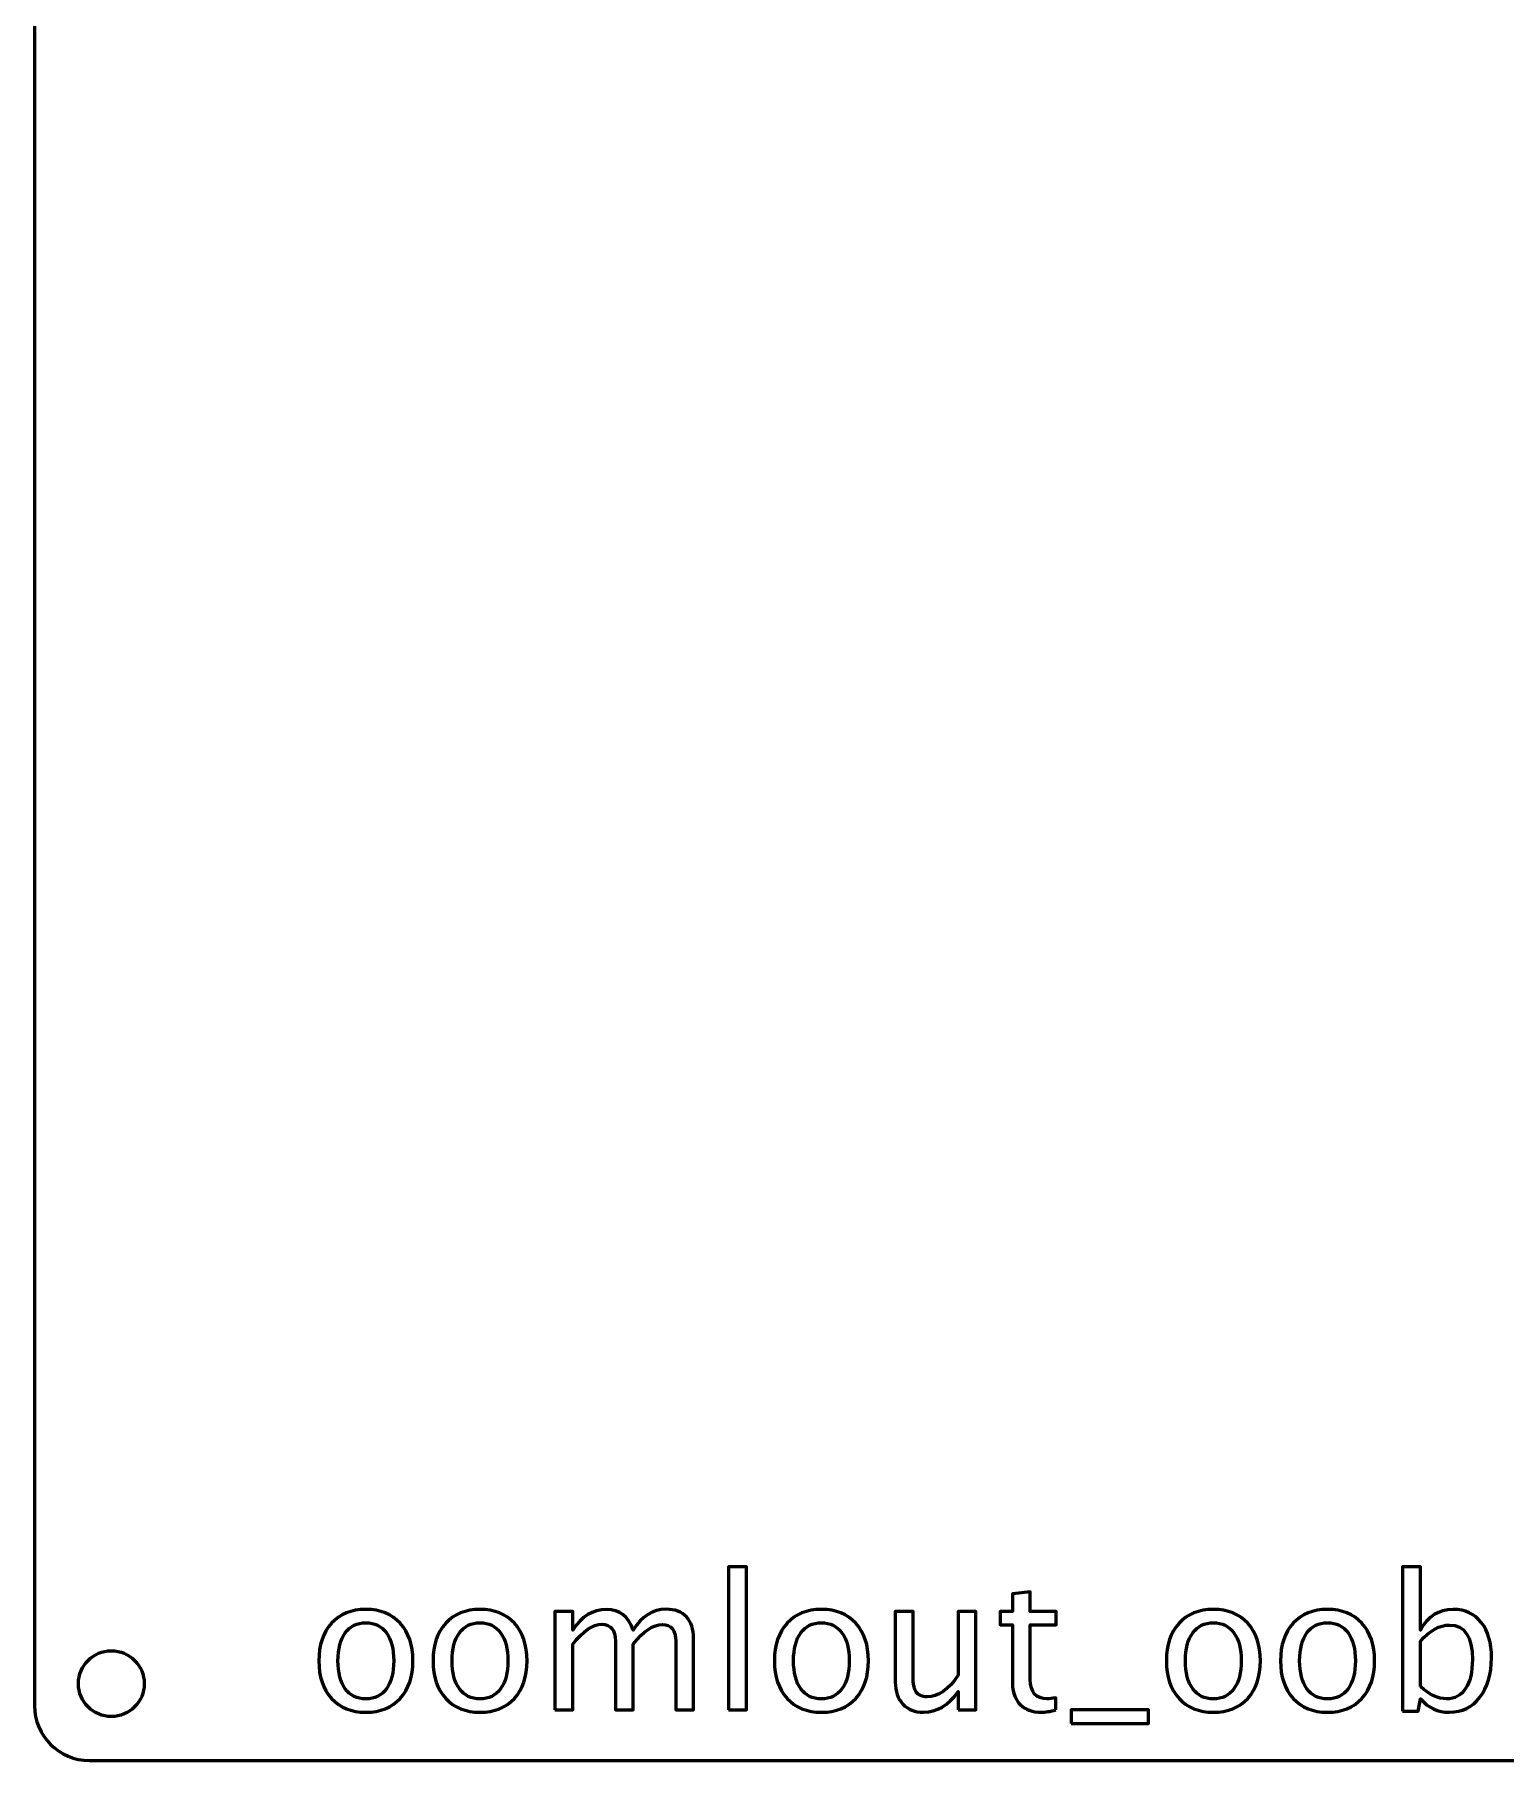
# Model space of a CAD drawing. Header units: centimetres. Extents: x -26.2 to 26.2, y -31.4 to 31.4.
# Drawn here: x -26.2 to -12.8, y -31.45 to -15.72 of the extents above; entities that cross this region are included whole.
import ezdxf

# ---------------------------------------------------------------- set-up
doc = ezdxf.new("R2010")
doc.units = ezdxf.units.CM
doc.header["$MEASUREMENT"] = 0
doc.layers.add('Layer 1', color=7, linetype='Continuous')

msp = doc.modelspace()

# ---------------------------------------------------------------- linework, layer by layer
at = {"layer": 'Layer 1', "lineweight": 53}
msp.add_ellipse((-25.49999, -30.75001), major_axis=(0, 0.30001), ratio=1, dxfattribs=at)
msp.add_open_spline([(-6.7, 23.95), (-6.7, 23.95), (-6.7, 30.95), (-6.7, 30.95), (-6.7, 30.95), (-6.7, 31.22614), (-6.47614, 31.45), (-6.2, 31.45), (-6.2, 31.45), (-6.2, 31.45), (6.2, 31.45), (6.2, 31.45), (6.2, 31.45), (6.47614, 31.45), (6.7, 31.22614), (6.7, 30.95), (6.7, 30.95), (6.7, 30.95), (6.7, 23.95), (6.7, 23.95), (6.7, 23.95), (6.7, 23.95), (25.7, 23.95), (25.7, 23.95), (25.7, 23.95), (25.97614, 23.95), (26.2, 23.72614), (26.2, 23.45), (26.2, 23.45), (26.2, 23.45), (26.2, -30.95), (26.2, -30.95), (26.2, -30.95), (26.2, -31.22614), (25.97614, -31.45), (25.7, -31.45), (25.7, -31.45), (25.7, -31.45), (6.2, -31.45), (6.2, -31.45), (6.2, -31.45), (6.2, -31.45), (-6.2, -31.45), (-6.2, -31.45), (-6.2, -31.45), (-6.2, -31.45), (-25.7, -31.45), (-25.7, -31.45), (-25.7, -31.45), (-25.97614, -31.45), (-26.2, -31.22614), (-26.2, -30.95), (-26.2, -30.95), (-26.2, -30.95), (-26.2, 23.45), (-26.2, 23.45), (-26.2, 23.45), (-26.2, 23.72614), (-25.97614, 23.95), (-25.7, 23.95), (-25.7, 23.95), (-25.7, 23.95), (-6.7, 23.95), (-6.7, 23.95)], degree=3, knots=[0, 0, 0, 0, 0.05882353, 0.05882353, 0.05882353, 0.05882353, 0.11764706, 0.11764706, 0.11764706, 0.11764706, 0.17647059, 0.17647059, 0.17647059, 0.17647059, 0.23529412, 0.23529412, 0.23529412, 0.23529412, 0.29411765, 0.29411765, 0.29411765, 0.29411765, 0.35294118, 0.35294118, 0.35294118, 0.35294118, 0.41176471, 0.41176471, 0.41176471, 0.41176471, 0.47058824, 0.47058824, 0.47058824, 0.47058824, 0.52941176, 0.52941176, 0.52941176, 0.52941176, 0.58823529, 0.58823529, 0.58823529, 0.58823529, 0.64705882, 0.64705882, 0.64705882, 0.64705882, 0.70588235, 0.70588235, 0.70588235, 0.70588235, 0.76470588, 0.76470588, 0.76470588, 0.76470588, 0.82352941, 0.82352941, 0.82352941, 0.82352941, 0.88235294, 0.88235294, 0.88235294, 0.88235294, 1, 1, 1, 1], dxfattribs=at)
at = {"layer": 'Layer 1', "color": 5, "lineweight": 53}
for points, knots in [([(-19.87658, -30.99003), (-19.87658, -30.99003), (-19.87658, -29.68447), (-19.87658, -29.68447), (-19.87658, -29.68447), (-19.87658, -29.68447), (-19.71402, -29.68447), (-19.71402, -29.68447), (-19.71402, -29.68447), (-19.71402, -29.68447), (-19.71402, -30.99003), (-19.71402, -30.99003), (-19.71402, -30.99003), (-19.71402, -30.99003), (-19.87658, -30.99003), (-19.87658, -30.99003)], [0, 0, 0, 0, 0.2, 0.2, 0.2, 0.2, 0.4, 0.4, 0.4, 0.4, 0.6, 0.6, 0.6, 0.6, 1, 1, 1, 1]), ([(-13.73543, -31.00019), (-13.73543, -31.00019), (-13.73543, -29.68447), (-13.73543, -29.68447), (-13.73543, -29.68447), (-13.73543, -29.68447), (-13.57287, -29.68447), (-13.57287, -29.68447), (-13.57287, -29.68447), (-13.57287, -29.68447), (-13.57287, -30.26218), (-13.57287, -30.26218), (-13.57287, -30.26218), (-13.50627, -30.13659), (-13.40608, -30.07394), (-13.27259, -30.07394), (-13.27259, -30.07394), (-13.1645, -30.07394), (-13.07955, -30.11317), (-13.01746, -30.19191), (-13.01746, -30.19191), (-12.95537, -30.27065), (-12.92433, -30.37817), (-12.92433, -30.51449), (-12.92433, -30.51449), (-12.92433, -30.66294), (-12.9596, -30.78288), (-13.02988, -30.87375), (-13.02988, -30.87375), (-13.10015, -30.96491), (-13.19272, -31.01035), (-13.3073, -31.01035), (-13.3073, -31.01035), (-13.4137, -31.01035), (-13.50232, -30.96971), (-13.57287, -30.88815), (-13.57287, -30.88815), (-13.57287, -30.88815), (-13.59263, -31.00019), (-13.59263, -31.00019), (-13.59263, -31.00019), (-13.59263, -31.00019), (-13.73543, -31.00019), (-13.73543, -31.00019)], [0, 0, 0, 0, 0.08333333, 0.08333333, 0.08333333, 0.08333333, 0.16666667, 0.16666667, 0.16666667, 0.16666667, 0.25, 0.25, 0.25, 0.25, 0.33333333, 0.33333333, 0.33333333, 0.33333333, 0.41666667, 0.41666667, 0.41666667, 0.41666667, 0.5, 0.5, 0.5, 0.5, 0.58333333, 0.58333333, 0.58333333, 0.58333333, 0.66666667, 0.66666667, 0.66666667, 0.66666667, 0.75, 0.75, 0.75, 0.75, 0.83333333, 0.83333333, 0.83333333, 0.83333333, 1, 1, 1, 1]), ([(-16.89463, -30.98975), (-16.94487, -31.00358), (-16.98861, -31.01035), (-17.02558, -31.01035), (-17.02558, -31.01035), (-17.10856, -31.01035), (-17.17318, -30.98664), (-17.21947, -30.93923), (-17.21947, -30.93923), (-17.26603, -30.89182), (-17.28918, -30.82606), (-17.28918, -30.74167), (-17.28918, -30.74167), (-17.28918, -30.74167), (-17.28918, -30.21448), (-17.28918, -30.21448), (-17.28918, -30.21448), (-17.28918, -30.21448), (-17.4015, -30.21448), (-17.4015, -30.21448), (-17.4015, -30.21448), (-17.4015, -30.21448), (-17.4015, -30.09257), (-17.4015, -30.09257), (-17.4015, -30.09257), (-17.4015, -30.09257), (-17.28918, -30.09257), (-17.28918, -30.09257), (-17.28918, -30.09257), (-17.28918, -30.09257), (-17.28918, -29.93029), (-17.28918, -29.93029), (-17.28918, -29.93029), (-17.28918, -29.93029), (-17.12662, -29.91477), (-17.12662, -29.91477), (-17.12662, -29.91477), (-17.12662, -29.91477), (-17.12662, -30.09257), (-17.12662, -30.09257), (-17.12662, -30.09257), (-17.12662, -30.09257), (-16.89124, -30.09257), (-16.89124, -30.09257), (-16.89124, -30.09257), (-16.89124, -30.09257), (-16.89124, -30.21448), (-16.89124, -30.21448), (-16.89124, -30.21448), (-16.89124, -30.21448), (-17.12662, -30.21448), (-17.12662, -30.21448), (-17.12662, -30.21448), (-17.12662, -30.21448), (-17.12662, -30.71232), (-17.12662, -30.71232), (-17.12662, -30.71232), (-17.12662, -30.82973), (-17.07554, -30.88843), (-16.97365, -30.88843), (-16.97365, -30.88843), (-16.95192, -30.88843), (-16.92568, -30.88476), (-16.89463, -30.87771), (-16.89463, -30.87771), (-16.89463, -30.87771), (-16.89463, -30.98975), (-16.89463, -30.98975)], [0, 0, 0, 0, 0.05555556, 0.05555556, 0.05555556, 0.05555556, 0.11111111, 0.11111111, 0.11111111, 0.11111111, 0.16666667, 0.16666667, 0.16666667, 0.16666667, 0.22222222, 0.22222222, 0.22222222, 0.22222222, 0.27777778, 0.27777778, 0.27777778, 0.27777778, 0.33333333, 0.33333333, 0.33333333, 0.33333333, 0.38888889, 0.38888889, 0.38888889, 0.38888889, 0.44444444, 0.44444444, 0.44444444, 0.44444444, 0.5, 0.5, 0.5, 0.5, 0.55555556, 0.55555556, 0.55555556, 0.55555556, 0.61111111, 0.61111111, 0.61111111, 0.61111111, 0.66666667, 0.66666667, 0.66666667, 0.66666667, 0.72222222, 0.72222222, 0.72222222, 0.72222222, 0.77777778, 0.77777778, 0.77777778, 0.77777778, 0.83333333, 0.83333333, 0.83333333, 0.83333333, 0.88888889, 0.88888889, 0.88888889, 0.88888889, 1, 1, 1, 1]), ([(-23.18084, -31.01035), (-23.31264, -31.01035), (-23.41706, -30.9683), (-23.49382, -30.8842), (-23.49382, -30.8842), (-23.57087, -30.80009), (-23.60925, -30.6858), (-23.60925, -30.54158), (-23.60925, -30.54158), (-23.60925, -30.39765), (-23.57087, -30.28363), (-23.49382, -30.19981), (-23.49382, -30.19981), (-23.41706, -30.11599), (-23.31264, -30.07394), (-23.18084, -30.07394), (-23.18084, -30.07394), (-23.04904, -30.07394), (-22.94462, -30.11599), (-22.86785, -30.19981), (-22.86785, -30.19981), (-22.79081, -30.28363), (-22.75243, -30.39765), (-22.75243, -30.54158), (-22.75243, -30.54158), (-22.75243, -30.6858), (-22.79081, -30.80009), (-22.86785, -30.8842), (-22.86785, -30.8842), (-22.94462, -30.9683), (-23.04904, -31.01035), (-23.18084, -31.01035)], [0, 0, 0, 0, 0.11111111, 0.11111111, 0.11111111, 0.11111111, 0.22222222, 0.22222222, 0.22222222, 0.22222222, 0.33333333, 0.33333333, 0.33333333, 0.33333333, 0.44444444, 0.44444444, 0.44444444, 0.44444444, 0.55555556, 0.55555556, 0.55555556, 0.55555556, 0.66666667, 0.66666667, 0.66666667, 0.66666667, 0.77777778, 0.77777778, 0.77777778, 0.77777778, 1, 1, 1, 1]), ([(-22.14057, -31.01035), (-22.27237, -31.01035), (-22.37679, -30.9683), (-22.45355, -30.8842), (-22.45355, -30.8842), (-22.5306, -30.80009), (-22.56898, -30.6858), (-22.56898, -30.54158), (-22.56898, -30.54158), (-22.56898, -30.39765), (-22.5306, -30.28363), (-22.45355, -30.19981), (-22.45355, -30.19981), (-22.37679, -30.11599), (-22.27237, -30.07394), (-22.14057, -30.07394), (-22.14057, -30.07394), (-22.00877, -30.07394), (-21.90435, -30.11599), (-21.82758, -30.19981), (-21.82758, -30.19981), (-21.75054, -30.28363), (-21.71216, -30.39765), (-21.71216, -30.54158), (-21.71216, -30.54158), (-21.71216, -30.6858), (-21.75054, -30.80009), (-21.82758, -30.8842), (-21.82758, -30.8842), (-21.90435, -30.9683), (-22.00877, -31.01035), (-22.14057, -31.01035)], [0, 0, 0, 0, 0.11111111, 0.11111111, 0.11111111, 0.11111111, 0.22222222, 0.22222222, 0.22222222, 0.22222222, 0.33333333, 0.33333333, 0.33333333, 0.33333333, 0.44444444, 0.44444444, 0.44444444, 0.44444444, 0.55555556, 0.55555556, 0.55555556, 0.55555556, 0.66666667, 0.66666667, 0.66666667, 0.66666667, 0.77777778, 0.77777778, 0.77777778, 0.77777778, 1, 1, 1, 1]), ([(-21.45759, -30.99003), (-21.45759, -30.99003), (-21.45759, -30.09257), (-21.45759, -30.09257), (-21.45759, -30.09257), (-21.45759, -30.09257), (-21.29503, -30.09257), (-21.29503, -30.09257), (-21.29503, -30.09257), (-21.29503, -30.09257), (-21.29503, -30.26218), (-21.29503, -30.26218), (-21.29503, -30.26218), (-21.21573, -30.13659), (-21.11413, -30.07394), (-20.98967, -30.07394), (-20.98967, -30.07394), (-20.86972, -30.07394), (-20.78816, -30.13659), (-20.7447, -30.26218), (-20.7447, -30.26218), (-20.66765, -30.13546), (-20.56718, -30.07225), (-20.44385, -30.07225), (-20.44385, -30.07225), (-20.36511, -30.07225), (-20.30387, -30.09539), (-20.26012, -30.14195), (-20.26012, -30.14195), (-20.21638, -30.18852), (-20.19437, -30.25371), (-20.19437, -30.33753), (-20.19437, -30.33753), (-20.19437, -30.33753), (-20.19437, -30.99003), (-20.19437, -30.99003), (-20.19437, -30.99003), (-20.19437, -30.99003), (-20.35693, -30.99003), (-20.35693, -30.99003), (-20.35693, -30.99003), (-20.35693, -30.99003), (-20.35693, -30.36434), (-20.35693, -30.36434), (-20.35693, -30.36434), (-20.35693, -30.26218), (-20.39757, -30.2111), (-20.47885, -30.2111), (-20.47885, -30.2111), (-20.56323, -30.2111), (-20.65185, -30.27065), (-20.7447, -30.39003), (-20.7447, -30.39003), (-20.7447, -30.39003), (-20.7447, -30.99003), (-20.7447, -30.99003), (-20.7447, -30.99003), (-20.7447, -30.99003), (-20.90726, -30.99003), (-20.90726, -30.99003), (-20.90726, -30.99003), (-20.90726, -30.99003), (-20.90726, -30.36378), (-20.90726, -30.36378), (-20.90726, -30.36378), (-20.90726, -30.26077), (-20.94846, -30.2094), (-21.03115, -30.2094), (-21.03115, -30.2094), (-21.11328, -30.2094), (-21.20133, -30.26924), (-21.29503, -30.38918), (-21.29503, -30.38918), (-21.29503, -30.38918), (-21.29503, -30.99003), (-21.29503, -30.99003), (-21.29503, -30.99003), (-21.29503, -30.99003), (-21.45759, -30.99003), (-21.45759, -30.99003)], [0, 0, 0, 0, 0.04761905, 0.04761905, 0.04761905, 0.04761905, 0.0952381, 0.0952381, 0.0952381, 0.0952381, 0.14285714, 0.14285714, 0.14285714, 0.14285714, 0.19047619, 0.19047619, 0.19047619, 0.19047619, 0.23809524, 0.23809524, 0.23809524, 0.23809524, 0.28571429, 0.28571429, 0.28571429, 0.28571429, 0.33333333, 0.33333333, 0.33333333, 0.33333333, 0.38095238, 0.38095238, 0.38095238, 0.38095238, 0.42857143, 0.42857143, 0.42857143, 0.42857143, 0.47619048, 0.47619048, 0.47619048, 0.47619048, 0.52380952, 0.52380952, 0.52380952, 0.52380952, 0.57142857, 0.57142857, 0.57142857, 0.57142857, 0.61904762, 0.61904762, 0.61904762, 0.61904762, 0.66666667, 0.66666667, 0.66666667, 0.66666667, 0.71428571, 0.71428571, 0.71428571, 0.71428571, 0.76190476, 0.76190476, 0.76190476, 0.76190476, 0.80952381, 0.80952381, 0.80952381, 0.80952381, 0.85714286, 0.85714286, 0.85714286, 0.85714286, 0.9047619, 0.9047619, 0.9047619, 0.9047619, 1, 1, 1, 1]), ([(-19.02992, -31.01035), (-19.16172, -31.01035), (-19.26614, -30.9683), (-19.3429, -30.8842), (-19.3429, -30.8842), (-19.41995, -30.80009), (-19.45833, -30.6858), (-19.45833, -30.54158), (-19.45833, -30.54158), (-19.45833, -30.39765), (-19.41995, -30.28363), (-19.3429, -30.19981), (-19.3429, -30.19981), (-19.26614, -30.11599), (-19.16172, -30.07394), (-19.02992, -30.07394), (-19.02992, -30.07394), (-18.89812, -30.07394), (-18.7937, -30.11599), (-18.71693, -30.19981), (-18.71693, -30.19981), (-18.63989, -30.28363), (-18.60151, -30.39765), (-18.60151, -30.54158), (-18.60151, -30.54158), (-18.60151, -30.6858), (-18.63989, -30.80009), (-18.71693, -30.8842), (-18.71693, -30.8842), (-18.7937, -30.9683), (-18.89812, -31.01035), (-19.02992, -31.01035)], [0, 0, 0, 0, 0.11111111, 0.11111111, 0.11111111, 0.11111111, 0.22222222, 0.22222222, 0.22222222, 0.22222222, 0.33333333, 0.33333333, 0.33333333, 0.33333333, 0.44444444, 0.44444444, 0.44444444, 0.44444444, 0.55555556, 0.55555556, 0.55555556, 0.55555556, 0.66666667, 0.66666667, 0.66666667, 0.66666667, 0.77777778, 0.77777778, 0.77777778, 0.77777778, 1, 1, 1, 1]), ([(-17.78475, -30.99003), (-17.78475, -30.99003), (-17.78475, -30.82126), (-17.78475, -30.82126), (-17.78475, -30.82126), (-17.8714, -30.94741), (-17.97667, -31.01035), (-18.10028, -31.01035), (-18.10028, -31.01035), (-18.17874, -31.01035), (-18.24111, -30.9858), (-18.28739, -30.93641), (-18.28739, -30.93641), (-18.33396, -30.88702), (-18.3571, -30.8207), (-18.3571, -30.73688), (-18.3571, -30.73688), (-18.3571, -30.73688), (-18.3571, -30.09257), (-18.3571, -30.09257), (-18.3571, -30.09257), (-18.3571, -30.09257), (-18.19454, -30.09257), (-18.19454, -30.09257), (-18.19454, -30.09257), (-18.19454, -30.09257), (-18.19454, -30.68382), (-18.19454, -30.68382), (-18.19454, -30.68382), (-18.19454, -30.75127), (-18.18466, -30.79897), (-18.16519, -30.82719), (-18.16519, -30.82719), (-18.14543, -30.85569), (-18.1127, -30.8698), (-18.06669, -30.8698), (-18.06669, -30.8698), (-17.96735, -30.8698), (-17.87309, -30.80461), (-17.78475, -30.67394), (-17.78475, -30.67394), (-17.78475, -30.67394), (-17.78475, -30.09257), (-17.78475, -30.09257), (-17.78475, -30.09257), (-17.78475, -30.09257), (-17.6222, -30.09257), (-17.6222, -30.09257), (-17.6222, -30.09257), (-17.6222, -30.09257), (-17.6222, -30.99003), (-17.6222, -30.99003), (-17.6222, -30.99003), (-17.6222, -30.99003), (-17.78475, -30.99003), (-17.78475, -30.99003)], [0, 0, 0, 0, 0.06666667, 0.06666667, 0.06666667, 0.06666667, 0.13333333, 0.13333333, 0.13333333, 0.13333333, 0.2, 0.2, 0.2, 0.2, 0.26666667, 0.26666667, 0.26666667, 0.26666667, 0.33333333, 0.33333333, 0.33333333, 0.33333333, 0.4, 0.4, 0.4, 0.4, 0.46666667, 0.46666667, 0.46666667, 0.46666667, 0.53333333, 0.53333333, 0.53333333, 0.53333333, 0.6, 0.6, 0.6, 0.6, 0.66666667, 0.66666667, 0.66666667, 0.66666667, 0.73333333, 0.73333333, 0.73333333, 0.73333333, 0.8, 0.8, 0.8, 0.8, 0.86666667, 0.86666667, 0.86666667, 0.86666667, 1, 1, 1, 1]), ([(-15.45868, -31.01035), (-15.59048, -31.01035), (-15.6949, -30.9683), (-15.77166, -30.8842), (-15.77166, -30.8842), (-15.84871, -30.80009), (-15.88709, -30.6858), (-15.88709, -30.54158), (-15.88709, -30.54158), (-15.88709, -30.39765), (-15.84871, -30.28363), (-15.77166, -30.19981), (-15.77166, -30.19981), (-15.6949, -30.11599), (-15.59048, -30.07394), (-15.45868, -30.07394), (-15.45868, -30.07394), (-15.32688, -30.07394), (-15.22246, -30.11599), (-15.14569, -30.19981), (-15.14569, -30.19981), (-15.06865, -30.28363), (-15.03027, -30.39765), (-15.03027, -30.54158), (-15.03027, -30.54158), (-15.03027, -30.6858), (-15.06865, -30.80009), (-15.14569, -30.8842), (-15.14569, -30.8842), (-15.22246, -30.9683), (-15.32688, -31.01035), (-15.45868, -31.01035)], [0, 0, 0, 0, 0.11111111, 0.11111111, 0.11111111, 0.11111111, 0.22222222, 0.22222222, 0.22222222, 0.22222222, 0.33333333, 0.33333333, 0.33333333, 0.33333333, 0.44444444, 0.44444444, 0.44444444, 0.44444444, 0.55555556, 0.55555556, 0.55555556, 0.55555556, 0.66666667, 0.66666667, 0.66666667, 0.66666667, 0.77777778, 0.77777778, 0.77777778, 0.77777778, 1, 1, 1, 1]), ([(-14.41841, -31.01035), (-14.55021, -31.01035), (-14.65463, -30.9683), (-14.73139, -30.8842), (-14.73139, -30.8842), (-14.80844, -30.80009), (-14.84682, -30.6858), (-14.84682, -30.54158), (-14.84682, -30.54158), (-14.84682, -30.39765), (-14.80844, -30.28363), (-14.73139, -30.19981), (-14.73139, -30.19981), (-14.65463, -30.11599), (-14.55021, -30.07394), (-14.41841, -30.07394), (-14.41841, -30.07394), (-14.28661, -30.07394), (-14.18219, -30.11599), (-14.10542, -30.19981), (-14.10542, -30.19981), (-14.02838, -30.28363), (-13.99, -30.39765), (-13.99, -30.54158), (-13.99, -30.54158), (-13.99, -30.6858), (-14.02838, -30.80009), (-14.10542, -30.8842), (-14.10542, -30.8842), (-14.18219, -30.9683), (-14.28661, -31.01035), (-14.41841, -31.01035)], [0, 0, 0, 0, 0.11111111, 0.11111111, 0.11111111, 0.11111111, 0.22222222, 0.22222222, 0.22222222, 0.22222222, 0.33333333, 0.33333333, 0.33333333, 0.33333333, 0.44444444, 0.44444444, 0.44444444, 0.44444444, 0.55555556, 0.55555556, 0.55555556, 0.55555556, 0.66666667, 0.66666667, 0.66666667, 0.66666667, 0.77777778, 0.77777778, 0.77777778, 0.77777778, 1, 1, 1, 1]), ([(-23.18112, -30.88843), (-23.10069, -30.88843), (-23.03803, -30.85823), (-22.99344, -30.79755), (-22.99344, -30.79755), (-22.94913, -30.73716), (-22.92684, -30.65165), (-22.92684, -30.54158), (-22.92684, -30.54158), (-22.92684, -30.4318), (-22.94913, -30.34656), (-22.99344, -30.28617), (-22.99344, -30.28617), (-23.03803, -30.22606), (-23.10069, -30.19586), (-23.18112, -30.19586), (-23.18112, -30.19586), (-23.26184, -30.19586), (-23.32449, -30.22606), (-23.36852, -30.28617), (-23.36852, -30.28617), (-23.41282, -30.34656), (-23.43484, -30.4318), (-23.43484, -30.54158), (-23.43484, -30.54158), (-23.43484, -30.65165), (-23.41282, -30.73716), (-23.36852, -30.79755), (-23.36852, -30.79755), (-23.32449, -30.85823), (-23.26184, -30.88843), (-23.18112, -30.88843)], [0, 0, 0, 0, 0.11111111, 0.11111111, 0.11111111, 0.11111111, 0.22222222, 0.22222222, 0.22222222, 0.22222222, 0.33333333, 0.33333333, 0.33333333, 0.33333333, 0.44444444, 0.44444444, 0.44444444, 0.44444444, 0.55555556, 0.55555556, 0.55555556, 0.55555556, 0.66666667, 0.66666667, 0.66666667, 0.66666667, 0.77777778, 0.77777778, 0.77777778, 0.77777778, 1, 1, 1, 1]), ([(-22.14085, -30.88843), (-22.06042, -30.88843), (-21.99776, -30.85823), (-21.95317, -30.79755), (-21.95317, -30.79755), (-21.90886, -30.73716), (-21.88657, -30.65165), (-21.88657, -30.54158), (-21.88657, -30.54158), (-21.88657, -30.4318), (-21.90886, -30.34656), (-21.95317, -30.28617), (-21.95317, -30.28617), (-21.99776, -30.22606), (-22.06042, -30.19586), (-22.14085, -30.19586), (-22.14085, -30.19586), (-22.22157, -30.19586), (-22.28422, -30.22606), (-22.32825, -30.28617), (-22.32825, -30.28617), (-22.37255, -30.34656), (-22.39457, -30.4318), (-22.39457, -30.54158), (-22.39457, -30.54158), (-22.39457, -30.65165), (-22.37255, -30.73716), (-22.32825, -30.79755), (-22.32825, -30.79755), (-22.28422, -30.85823), (-22.22157, -30.88843), (-22.14085, -30.88843)], [0, 0, 0, 0, 0.11111111, 0.11111111, 0.11111111, 0.11111111, 0.22222222, 0.22222222, 0.22222222, 0.22222222, 0.33333333, 0.33333333, 0.33333333, 0.33333333, 0.44444444, 0.44444444, 0.44444444, 0.44444444, 0.55555556, 0.55555556, 0.55555556, 0.55555556, 0.66666667, 0.66666667, 0.66666667, 0.66666667, 0.77777778, 0.77777778, 0.77777778, 0.77777778, 1, 1, 1, 1]), ([(-19.0302, -30.88843), (-18.94977, -30.88843), (-18.88711, -30.85823), (-18.84252, -30.79755), (-18.84252, -30.79755), (-18.79821, -30.73716), (-18.77592, -30.65165), (-18.77592, -30.54158), (-18.77592, -30.54158), (-18.77592, -30.4318), (-18.79821, -30.34656), (-18.84252, -30.28617), (-18.84252, -30.28617), (-18.88711, -30.22606), (-18.94977, -30.19586), (-19.0302, -30.19586), (-19.0302, -30.19586), (-19.11092, -30.19586), (-19.17357, -30.22606), (-19.2176, -30.28617), (-19.2176, -30.28617), (-19.2619, -30.34656), (-19.28392, -30.4318), (-19.28392, -30.54158), (-19.28392, -30.54158), (-19.28392, -30.65165), (-19.2619, -30.73716), (-19.2176, -30.79755), (-19.2176, -30.79755), (-19.17357, -30.85823), (-19.11092, -30.88843), (-19.0302, -30.88843)], [0, 0, 0, 0, 0.11111111, 0.11111111, 0.11111111, 0.11111111, 0.22222222, 0.22222222, 0.22222222, 0.22222222, 0.33333333, 0.33333333, 0.33333333, 0.33333333, 0.44444444, 0.44444444, 0.44444444, 0.44444444, 0.55555556, 0.55555556, 0.55555556, 0.55555556, 0.66666667, 0.66666667, 0.66666667, 0.66666667, 0.77777778, 0.77777778, 0.77777778, 0.77777778, 1, 1, 1, 1]), ([(-15.45896, -30.88843), (-15.37853, -30.88843), (-15.31587, -30.85823), (-15.27128, -30.79755), (-15.27128, -30.79755), (-15.22697, -30.73716), (-15.20468, -30.65165), (-15.20468, -30.54158), (-15.20468, -30.54158), (-15.20468, -30.4318), (-15.22697, -30.34656), (-15.27128, -30.28617), (-15.27128, -30.28617), (-15.31587, -30.22606), (-15.37853, -30.19586), (-15.45896, -30.19586), (-15.45896, -30.19586), (-15.53968, -30.19586), (-15.60233, -30.22606), (-15.64636, -30.28617), (-15.64636, -30.28617), (-15.69066, -30.34656), (-15.71268, -30.4318), (-15.71268, -30.54158), (-15.71268, -30.54158), (-15.71268, -30.65165), (-15.69066, -30.73716), (-15.64636, -30.79755), (-15.64636, -30.79755), (-15.60233, -30.85823), (-15.53968, -30.88843), (-15.45896, -30.88843)], [0, 0, 0, 0, 0.11111111, 0.11111111, 0.11111111, 0.11111111, 0.22222222, 0.22222222, 0.22222222, 0.22222222, 0.33333333, 0.33333333, 0.33333333, 0.33333333, 0.44444444, 0.44444444, 0.44444444, 0.44444444, 0.55555556, 0.55555556, 0.55555556, 0.55555556, 0.66666667, 0.66666667, 0.66666667, 0.66666667, 0.77777778, 0.77777778, 0.77777778, 0.77777778, 1, 1, 1, 1]), ([(-14.41869, -30.88843), (-14.33826, -30.88843), (-14.2756, -30.85823), (-14.23101, -30.79755), (-14.23101, -30.79755), (-14.1867, -30.73716), (-14.16441, -30.65165), (-14.16441, -30.54158), (-14.16441, -30.54158), (-14.16441, -30.4318), (-14.1867, -30.34656), (-14.23101, -30.28617), (-14.23101, -30.28617), (-14.2756, -30.22606), (-14.33826, -30.19586), (-14.41869, -30.19586), (-14.41869, -30.19586), (-14.49941, -30.19586), (-14.56206, -30.22606), (-14.60609, -30.28617), (-14.60609, -30.28617), (-14.65039, -30.34656), (-14.67241, -30.4318), (-14.67241, -30.54158), (-14.67241, -30.54158), (-14.67241, -30.65165), (-14.65039, -30.73716), (-14.60609, -30.79755), (-14.60609, -30.79755), (-14.56206, -30.85823), (-14.49941, -30.88843), (-14.41869, -30.88843)], [0, 0, 0, 0, 0.11111111, 0.11111111, 0.11111111, 0.11111111, 0.22222222, 0.22222222, 0.22222222, 0.22222222, 0.33333333, 0.33333333, 0.33333333, 0.33333333, 0.44444444, 0.44444444, 0.44444444, 0.44444444, 0.55555556, 0.55555556, 0.55555556, 0.55555556, 0.66666667, 0.66666667, 0.66666667, 0.66666667, 0.77777778, 0.77777778, 0.77777778, 0.77777778, 1, 1, 1, 1]), ([(-13.57287, -30.77611), (-13.48905, -30.85089), (-13.40918, -30.88843), (-13.33326, -30.88843), (-13.33326, -30.88843), (-13.25848, -30.88843), (-13.20062, -30.8571), (-13.15998, -30.79473), (-13.15998, -30.79473), (-13.11906, -30.73236), (-13.09874, -30.64459), (-13.09874, -30.53114), (-13.09874, -30.53114), (-13.09874, -30.32116), (-13.16816, -30.21618), (-13.30702, -30.21618), (-13.30702, -30.21618), (-13.39789, -30.21618), (-13.48651, -30.26528), (-13.57287, -30.36378), (-13.57287, -30.36378), (-13.57287, -30.36378), (-13.57287, -30.77611), (-13.57287, -30.77611)], [0, 0, 0, 0, 0.14285714, 0.14285714, 0.14285714, 0.14285714, 0.28571429, 0.28571429, 0.28571429, 0.28571429, 0.42857143, 0.42857143, 0.42857143, 0.42857143, 0.57142857, 0.57142857, 0.57142857, 0.57142857, 0.71428571, 0.71428571, 0.71428571, 0.71428571, 1, 1, 1, 1]), ([(-16.75408, -31.11195), (-16.75408, -31.11195), (-16.75408, -30.99003), (-16.75408, -30.99003), (-16.75408, -30.99003), (-16.75408, -30.99003), (-16.04965, -30.99003), (-16.04965, -30.99003), (-16.04965, -30.99003), (-16.04965, -30.99003), (-16.04965, -31.11195), (-16.04965, -31.11195), (-16.04965, -31.11195), (-16.04965, -31.11195), (-16.75408, -31.11195), (-16.75408, -31.11195)], [0, 0, 0, 0, 0.2, 0.2, 0.2, 0.2, 0.4, 0.4, 0.4, 0.4, 0.6, 0.6, 0.6, 0.6, 1, 1, 1, 1])]:
    msp.add_open_spline(points, degree=3, knots=knots, dxfattribs=at)

doc.saveas('drawing.dxf')
